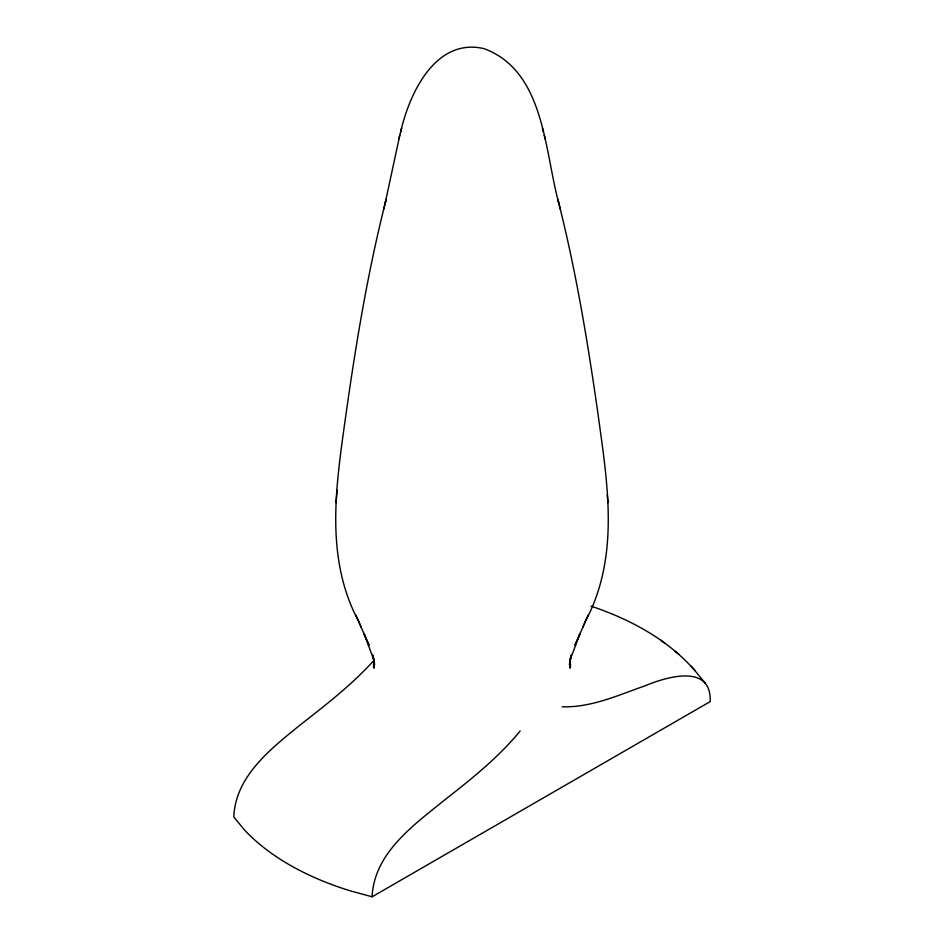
<?xml version="1.0" encoding="UTF-8"?>
<svg xmlns="http://www.w3.org/2000/svg" width="944" height="944" viewBox="0 0 944 944"><rect width="100%" height="100%" fill="white"/><g stroke="black" fill="none" stroke-linecap="round" stroke-linejoin="round"><path stroke-width="1.42" d="M399.808 135.157L384.951 204.105L386.214 199.208C367.688 271.719 355.605 345.716 345.197 419.785C335.804 487.387 324.925 558.034 358.602 621.364M374.213 660.045C351.923 684.919 325.255 705.262 299.106 725.83C270.326 749.253 235.304 776.593 233.817 816.961L244.166 829.599A258.349 149.152 0 0 0 350.212 890.829L372.101 896.8C374.107 852.939 413.826 824.962 444.919 799.757C471.67 778.8 498.538 757.395 520.168 730.998M337.091 490.207L336.04 502.692M374.284 664.021L373.93 668.187L374.048 659.219L374.52 664.765L372.703 655.018L374.143 660.611L363.947 633.483L369.01 645.177L355.864 615.028M374.402 662.641L373.482 666.735L374.202 663.962M400.61 132.113C409.283 93.716 435.302 37.359 483.965 48.628C544.971 71.166 544.322 151.111 559.049 204.105L557.786 199.208C575.781 269.536 587.605 341.28 597.882 413.094C607.358 482.832 620.255 555.898 585.398 621.364M383.571 209.533L384.845 204.553M398.746 139.287L401.648 128.089M569.716 664.021L570.07 668.187L569.952 659.219L569.48 664.765L571.297 655.018L569.857 660.611L580.053 633.483L574.99 645.177L585.315 621.53M373.387 664.93L374.355 662.723M582.637 627.725L588.136 615.028M372.101 896.8L710.183 701.604C711.776 662.9 665.756 677.143 644.622 685.969C617.954 695.28 590.909 707.752 562.117 706.773M591.038 606.166C629.872 619.146 667.585 639.336 694.808 670.476M660.54 639.973L664.257 642.876M674.807 651.077L678.795 654.192M691.338 666.275L705.416 683.421M569.645 662.723L570.613 664.93L569.598 662.44M358.685 621.53L361.363 627.725M542.352 128.089L543.39 132.113M544.192 135.157L545.254 139.287M559.155 204.553L560.429 209.533M569.798 663.962L570.518 666.735L569.598 662.641M607.311 494.998L607.96 502.692"/></g></svg>
